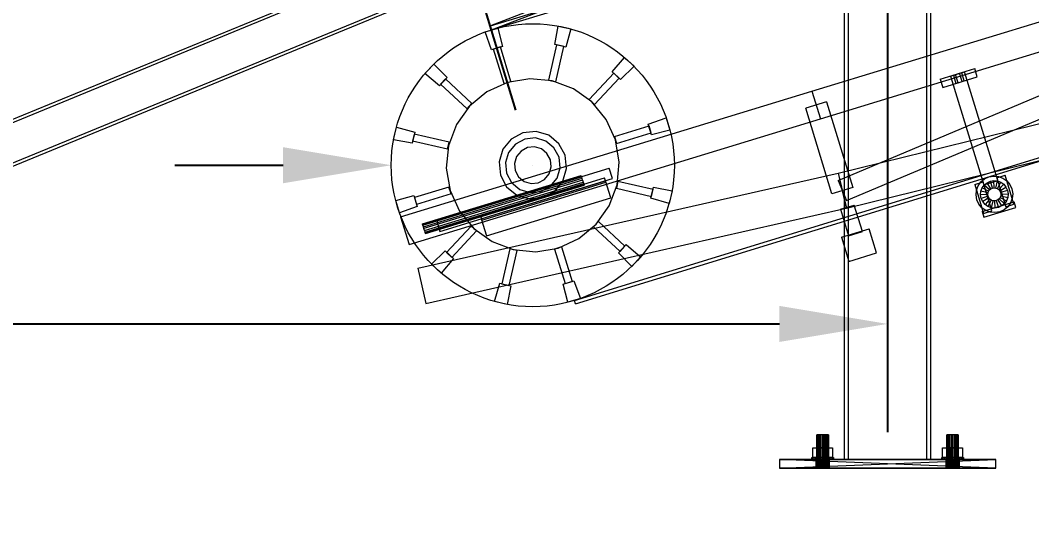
# Model space of a CAD drawing. Header units: millimetres. Extents: x -191664 to 191490, y -197311 to 10263.
# Drawn here: x 15567 to 16969, y -79 to 621 of the extents above; entities that cross this region are included whole.
import ezdxf

# ---------------------------------------------------------------- set-up
doc = ezdxf.new("R2010")
doc.units = ezdxf.units.MM
for name, color, linetype, lineweight in [('COTAS_ENVOLVENTE_P', 1, 'Continuous', 0), ('COTAS_O', 1, 'Continuous', 0), ('COTAS_P', 1, 'Continuous', 0), ('lateral_C02', 7, 'Continuous', 0), ('lateral_mezcladora', 7, 'Continuous', 0), ('TAMBORES_O', 3, 'Continuous', 0)]:
    doc.layers.add(name, color=color, linetype=linetype, lineweight=lineweight)
doc.dimstyles.new('PLANTA_100', dxfattribs={"dimtxt": 250, "dimasz": 150, "dimexe": 150, "dimexo": 80, "dimgap": 100, "dimtad": 1, "dimtih": 1, "dimtoh": 1, "dimdec": 1, "dimdsep": 46, "dimcen": 0.09, "dimclrd": 1, "dimclre": 1, "dimclrt": 1, "dimadec": 0, "dimazin": 0, "dimtfac": 1, "dimtdec": 4, "dimtofl": 0, "dimtmove": 0, "dimatfit": 3, "dimfxl": 1, "dimtolj": 1, "dimtzin": 0, "dimarcsym": 0})

# ---------------------------------------------------------------- blocks, each defined once
blk = doc.blocks.new('*D4')
at = {"layer": 'COTAS_ENVOLVENTE_P', "color": 1, "lineweight": -2, "transparency": 16777216}
for p, q in [((0, -80), (0, -3250)), ((58855.1, -80), (58855.1, -3250)), ((150, -3100), (58705.1, -3100))]:
    blk.add_line(p, q, dxfattribs=at)
at = {"layer": 'COTAS_ENVOLVENTE_P', "color": 1, "transparency": 16777216}
for points in [[(150, -3075), (150, -3125), (0, -3100)], [(58705.1, -3075), (58705.1, -3125), (58855.1, -3100)]]:
    blk.add_solid(points, dxfattribs=at)
at = {"layer": 'Defpoints', "color": 0, "transparency": 16777216}
for p in [(0, 0), (58855.1, 0), (58855.1, -3100)]:
    blk.add_point(p, dxfattribs=at)
blk = doc.blocks.new('*D7')
at = {"layer": 'COTAS_P', "color": 1, "lineweight": -2, "transparency": 16777216}
for p, q in [((25334.8, 3271.6), (25080.5, 4103.6)), ((16187.4, 1228.9), (24980.9, 3916.3)), ((16254.4, 496.5), (16000.1, 1328.5))]:
    blk.add_line(p, q, dxfattribs=at)
at = {"layer": 'COTAS_P', "color": 1, "transparency": 16777216}
for points in [[(24973.6, 3940.2), (24988.2, 3892.4), (25124.4, 3960.1)], [(16180.1, 1252.8), (16194.7, 1205), (16044, 1185.1)]]:
    blk.add_solid(points, dxfattribs=at)
at = {"layer": 'Defpoints', "color": 0, "transparency": 16777216}
for p in [(25124.4, 3960.1), (25358.2, 3195.1), (16277.8, 420)]:
    blk.add_point(p, dxfattribs=at)
blk = doc.blocks.new('*D15')
at = {"layer": 'COTAS_O', "color": 1, "lineweight": -2, "transparency": 16777216}
for p, q in [((10569.5, 1020), (10569.5, 50)), ((16769.5, 1020), (16769.5, 50)), ((10719.5, 200), (16619.5, 200))]:
    blk.add_line(p, q, dxfattribs=at)
at = {"layer": 'COTAS_O', "color": 1, "transparency": 16777216}
for points in [[(10719.5, 225), (10719.5, 175), (10569.5, 200)], [(16619.5, 225), (16619.5, 175), (16769.5, 200)]]:
    blk.add_solid(points, dxfattribs=at)
at = {"layer": 'Defpoints', "color": 0, "transparency": 16777216}
for p in [(10569.5, 1100), (16769.5, 1100), (16769.5, 200)]:
    blk.add_point(p, dxfattribs=at)
blk = doc.blocks.new('*D21')
at = {"layer": 'COTAS_P', "color": 1, "lineweight": -2, "transparency": 16777216}
for p, q in [((0, -80), (0, -2350)), ((58117.1, -80), (58117.1, -2350)), ((150, -2200), (57967.1, -2200))]:
    blk.add_line(p, q, dxfattribs=at)
at = {"layer": 'COTAS_P', "color": 1, "transparency": 16777216}
for points in [[(150, -2175), (150, -2225), (0, -2200)], [(57967.1, -2175), (57967.1, -2225), (58117.1, -2200)]]:
    blk.add_solid(points, dxfattribs=at)
at = {"layer": 'Defpoints', "color": 0, "transparency": 16777216}
for p in [(0, 0), (58117.1, 0), (58117.1, -2200)]:
    blk.add_point(p, dxfattribs=at)
blk = doc.blocks.new('*D24')
at = {"layer": 'COTAS_O', "color": 1, "lineweight": -2, "transparency": 16777216}
for p, q in [((15781.6, 420), (15931.6, 420)), ((16277.7, 420), (16277.9, 420)), ((16277.8, 419.9), (16277.8, 420.1))]:
    blk.add_line(p, q, dxfattribs=at)
at = {"layer": 'COTAS_O', "color": 1, "transparency": 16777216}
blk.add_solid([(15931.6, 445), (15931.6, 395), (16081.6, 420)], dxfattribs=at)
at = {"layer": 'Defpoints', "color": 0, "transparency": 16777216}
for p in [(16081.6, 420), (16474, 420)]:
    blk.add_point(p, dxfattribs=at)

msp = doc.modelspace()

# ---------------------------------------------------------------- linework, layer by layer
at = {"layer": 'lateral_C02', "color": 251, "true_color": 0x586d65}
for p, q in [((16335.43, 232.46), (25411.09, 3023.01)), ((16336.9, 227.69), (25412.56, 3018.23)), ((16336.9, 227.69), (16335.43, 232.46))]:
    msp.add_line(p, q, dxfattribs=at)
at = {"layer": 'lateral_C02', "color": 139, "true_color": 0x345e4e}
for p, q in [((17117.24, 958.24), (16219, 613.47)), ((16220.74, 607.73), (17118.98, 952.5)), ((16219, 613.47), (17137.24, 892.38)), ((17138.98, 886.64), (16220.74, 607.73)), ((16220.74, 607.73), (16219, 613.47))]:
    msp.add_line(p, q, dxfattribs=at)
at = {"layer": 'lateral_C02', "color": 139, "true_color": 0x354b57}
for p, q in [((16664.68, 522.56), (17812.29, 873.28)), ((16700.93, 398.67), (17812.3, 867.97)), ((16676.37, 484.31), (17823.98, 835.03)), ((16712.6, 371.03), (17823.97, 840.33)), ((16700.79, 409.12), (17867.68, 696.72)), ((16712.75, 360.57), (17879.65, 648.18)), ((16842.56, 539.28), (16890.38, 553.89)), ((16856.91, 543.66), (16876.04, 549.51)), ((16922.09, 398.81), (16876.04, 549.51)), ((16893.89, 542.42), (16890.38, 553.89)), ((16842.56, 539.28), (16846.07, 527.8)), ((16846.07, 527.8), (16893.89, 542.42)), ((16856.91, 543.66), (16902.96, 392.97)), ((16094.52, 348.31), (16664.68, 522.56)), ((16664.68, 522.56), (16676.37, 484.31)), ((16684.87, 507.82), (16656.18, 499.05)), ((16684.87, 507.82), (16721.11, 389.23)), ((16692.42, 380.46), (16656.18, 499.05)), ((16106.21, 310.06), (16676.37, 484.31)), ((16118.21, 277.06), (16701.24, 409.23)), ((16700.79, 409.12), (16712.75, 360.57)), ((16701.24, 409.23), (16712.3, 360.47)), ((16205.14, 349.7), (16377.28, 402.31)), ((16206.89, 343.97), (16379.03, 396.57)), ((16379.03, 396.57), (16377.28, 402.31)), ((16700.93, 398.67), (16712.6, 371.03)), ((16890.32, 393.29), (16901.79, 396.79)), ((16890.32, 393.29), (16902.59, 353.12)), ((16914.07, 356.63), (16901.79, 396.79)), ((16902.96, 392.97), (16922.09, 398.81)), ((16920.92, 402.64), (16932.4, 406.14)), ((16920.92, 402.64), (16933.2, 362.47)), ((16944.67, 365.98), (16932.4, 406.14)), ((16721.11, 389.23), (16692.42, 380.46)), ((16704.22, 358.97), (16723.35, 364.82)), ((16734.6, 327.98), (16723.35, 364.82)), ((16900.76, 355.7), (16944.75, 369.14)), ((16933.2, 362.47), (16944.67, 365.98)), ((16947.09, 361.49), (16944.75, 369.14)), ((16129.27, 228.3), (16712.3, 360.47)), ((16704.22, 358.97), (16715.48, 322.14)), ((16900.76, 355.7), (16903.1, 348.05)), ((16902.59, 353.12), (16914.07, 356.63)), ((16903.1, 348.05), (16947.09, 361.49)), ((16094.52, 348.31), (16106.21, 310.06)), ((16205.14, 349.7), (16206.89, 343.97)), ((16705.62, 320.17), (16743.88, 331.86)), ((16715.48, 322.14), (16734.6, 327.98)), ((16754.11, 298.39), (16743.88, 331.86)), ((16705.62, 320.17), (16715.85, 286.7)), ((16715.85, 286.7), (16754.11, 298.39)), ((16118.21, 277.06), (16129.27, 228.3))]:
    msp.add_line(p, q, dxfattribs=at)
at = {"layer": 'lateral_C02', "color": 8, "true_color": 0x697a83}
for p, q in [((16211.88, 604.81), (16229.09, 610.07)), ((16220.68, 580.13), (16211.88, 604.81)), ((16229.09, 610.07), (16235.59, 584.68)), ((16308.39, 587.22), (16313.11, 612.99)), ((16313.11, 612.99), (16330.64, 608.94)), ((16330.64, 608.94), (16323.58, 583.71)), ((16235.59, 584.68), (16220.68, 580.13)), ((16232.86, 584.04), (16223.3, 581.12)), ((16237.91, 533.3), (16223.3, 581.12)), ((16247.47, 536.22), (16232.86, 584.04)), ((16299.9, 538.05), (16311.15, 586.76)), ((16323.58, 583.71), (16308.39, 587.22)), ((16309.64, 535.8), (16320.9, 584.51)), ((16320.9, 584.51), (16311.15, 586.76)), ((16387.9, 549.5), (16404.87, 569.46)), ((16404.87, 569.46), (16418.03, 557.19)), ((16128.3, 547.1), (16140.58, 560.26)), ((16148.26, 530.13), (16128.3, 547.1)), ((16140.58, 560.26), (16158.9, 541.53)), ((16355.96, 511.16), (16390.06, 547.73)), ((16399.3, 538.87), (16387.9, 549.5)), ((16397.37, 540.91), (16390.06, 547.73)), ((16418.03, 557.19), (16399.3, 538.87)), ((16158.9, 541.53), (16148.26, 530.13)), ((16156.86, 539.61), (16150.04, 532.3)), ((16193.42, 505.51), (16156.86, 539.61)), ((16242.69, 534.76), (16214.19, 521.77)), ((16237.91, 533.3), (16247.47, 536.22)), ((16273.59, 539.93), (16242.69, 534.76)), ((16304.77, 536.92), (16273.59, 539.93)), ((16299.9, 538.05), (16309.64, 535.8)), ((16334.11, 525.95), (16304.77, 536.92)), ((16363.27, 504.34), (16397.37, 540.91)), ((16186.6, 498.19), (16150.04, 532.3)), ((16214.19, 521.77), (16190.01, 501.85)), ((16359.61, 507.75), (16334.11, 525.95)), ((16186.6, 498.19), (16193.42, 505.51)), ((16355.96, 511.16), (16363.27, 504.34)), ((16379.54, 483.58), (16359.61, 507.75)), ((16190.01, 501.85), (16171.82, 476.35)), ((16392.53, 455.07), (16379.54, 483.58)), ((16437.89, 477.09), (16462.57, 485.89)), ((16442.45, 462.18), (16437.89, 477.09)), ((16462.57, 485.89), (16467.83, 468.68)), ((16084.77, 455.34), (16088.82, 472.88)), ((16088.82, 472.88), (16114.05, 465.82)), ((16114.05, 465.82), (16110.55, 450.62)), ((16113.25, 463.13), (16111, 453.39)), ((16161.97, 451.88), (16113.25, 463.13)), ((16171.82, 476.35), (16160.84, 447.01)), ((16391.06, 459.85), (16438.88, 474.47)), ((16393.99, 450.29), (16441.8, 464.9)), ((16441.8, 464.9), (16438.88, 474.47)), ((16467.83, 468.68), (16442.45, 462.18)), ((16110.55, 450.62), (16084.77, 455.34)), ((16159.72, 442.14), (16111, 453.39)), ((16159.72, 442.14), (16161.97, 451.88)), ((16391.06, 459.85), (16393.99, 450.29)), ((16397.69, 424.17), (16392.53, 455.07)), ((16160.84, 447.01), (16157.84, 415.83)), ((16394.69, 392.99), (16397.69, 424.17)), ((16157.84, 415.83), (16163, 384.93)), ((16383.71, 363.65), (16394.69, 392.99)), ((16395.81, 397.86), (16393.56, 388.12)), ((16395.81, 397.86), (16444.53, 386.61)), ((16161.54, 389.71), (16113.73, 375.1)), ((16164.47, 380.15), (16116.65, 365.53)), ((16164.47, 380.15), (16161.54, 389.71)), ((16163, 384.93), (16175.99, 356.42)), ((16393.56, 388.12), (16442.28, 376.87)), ((16441.47, 374.18), (16444.98, 389.38)), ((16442.28, 376.87), (16444.53, 386.61)), ((16444.98, 389.38), (16470.75, 384.66)), ((16470.75, 384.66), (16466.71, 367.12)), ((16087.7, 371.32), (16113.08, 377.82)), ((16092.96, 354.11), (16087.7, 371.32)), ((16113.08, 377.82), (16117.64, 362.91)), ((16113.73, 375.1), (16116.65, 365.53)), ((16466.71, 367.12), (16441.47, 374.18)), ((16117.64, 362.91), (16092.96, 354.11)), ((16175.99, 356.42), (16195.92, 332.25)), ((16365.52, 338.15), (16383.71, 363.65)), ((16341.34, 318.23), (16365.52, 338.15)), ((16368.93, 341.81), (16362.11, 334.49)), ((16368.93, 341.81), (16405.49, 307.7)), ((16192.26, 335.66), (16158.15, 299.09)), ((16199.57, 328.84), (16165.47, 292.27)), ((16199.57, 328.84), (16192.26, 335.66)), ((16195.92, 332.25), (16221.42, 314.05)), ((16362.11, 334.49), (16398.67, 300.39)), ((16221.42, 314.05), (16250.76, 303.08)), ((16312.84, 305.24), (16341.34, 318.23)), ((16396.63, 298.47), (16407.27, 309.87)), ((16407.27, 309.87), (16427.23, 292.9)), ((16137.5, 282.81), (16156.23, 301.13)), ((16156.23, 301.13), (16167.63, 290.5)), ((16158.15, 299.09), (16165.47, 292.27)), ((16245.89, 304.2), (16234.63, 255.49)), ((16255.63, 301.95), (16244.38, 253.24)), ((16255.63, 301.95), (16245.89, 304.2)), ((16250.76, 303.08), (16281.94, 300.07)), ((16281.94, 300.07), (16312.84, 305.24)), ((16317.62, 306.7), (16308.05, 303.78)), ((16308.05, 303.78), (16322.67, 255.96)), ((16317.62, 306.7), (16332.23, 258.88)), ((16414.95, 279.74), (16396.63, 298.47)), ((16398.67, 300.39), (16405.49, 307.7)), ((16150.66, 270.54), (16137.5, 282.81)), ((16167.63, 290.5), (16150.66, 270.54)), ((16427.23, 292.9), (16414.95, 279.74)), ((16224.89, 231.06), (16231.95, 256.29)), ((16231.95, 256.29), (16247.14, 252.78)), ((16234.63, 255.49), (16244.38, 253.24)), ((16247.14, 252.78), (16242.42, 227.01)), ((16319.94, 255.32), (16334.85, 259.87)), ((16326.44, 229.93), (16319.94, 255.32)), ((16322.67, 255.96), (16332.23, 258.88)), ((16334.85, 259.87), (16343.65, 235.19)), ((16242.42, 227.01), (16224.89, 231.06)), ((16343.65, 235.19), (16326.44, 229.93))]:
    msp.add_line(p, q, dxfattribs=at)
at = {"layer": 'lateral_C02', "color": 9, "true_color": 0xbdc8cc}
for p, q in [((16863.6, 545.71), (16869.34, 547.46)), ((16869.34, 547.46), (16872.21, 548.34)), ((16872.85, 535.99), (16869.34, 547.46)), ((16875.72, 536.86), (16872.21, 548.34)), ((16860.73, 544.83), (16863.6, 545.71)), ((16860.73, 544.83), (16864.24, 533.36)), ((16867.11, 534.23), (16863.6, 545.71)), ((16867.11, 534.23), (16864.24, 533.36)), ((16867.11, 534.23), (16872.85, 535.99)), ((16872.85, 535.99), (16875.72, 536.86))]:
    msp.add_line(p, q, dxfattribs=at)
at = {"layer": 'lateral_C02', "color": 147, "true_color": 0x24748b}
for p, q in [((16264.03, 464.95), (16247.87, 456.27)), ((16282.27, 466.78), (16264.03, 464.95)), ((16299.83, 461.5), (16282.27, 466.78)), ((16247.87, 456.27), (16236.27, 442.07)), ((16314.03, 449.89), (16299.83, 461.5)), ((16322.71, 433.74), (16314.03, 449.89)), ((16236.27, 442.07), (16230.98, 424.51)), ((16230.98, 424.51), (16232.82, 406.26)), ((16324.55, 415.49), (16322.71, 433.74)), ((16319.26, 397.93), (16324.55, 415.49)), ((16232.82, 406.26), (16241.49, 390.11)), ((16307.66, 383.73), (16319.26, 397.93)), ((16241.49, 390.11), (16255.69, 378.5)), ((16291.5, 375.05), (16307.66, 383.73)), ((16255.69, 378.5), (16273.25, 373.22)), ((16273.25, 373.22), (16291.5, 375.05))]:
    msp.add_line(p, q, dxfattribs=at)
at = {"layer": 'lateral_C02', "color": 9, "true_color": 0xb8c2c5}
for p, q in [((16253.6, 449.32), (16244.21, 437.84)), ((16266.66, 456.34), (16253.6, 449.32)), ((16281.41, 457.82), (16266.66, 456.34)), ((16295.61, 453.55), (16281.41, 457.82)), ((16307.09, 444.17), (16295.61, 453.55)), ((16244.21, 437.84), (16239.94, 423.65)), ((16261.55, 439.68), (16255.25, 431.97)), ((16270.31, 444.39), (16261.55, 439.68)), ((16280.21, 445.38), (16270.31, 444.39)), ((16289.74, 442.51), (16280.21, 445.38)), ((16297.44, 436.22), (16289.74, 442.51)), ((16302.15, 427.45), (16297.44, 436.22)), ((16314.11, 431.11), (16307.09, 444.17)), ((16239.94, 423.65), (16241.42, 408.89)), ((16255.25, 431.97), (16252.38, 422.45)), ((16252.38, 422.45), (16253.38, 412.55)), ((16303.15, 417.55), (16302.15, 427.45)), ((16315.59, 416.35), (16314.11, 431.11)), ((16241.42, 408.89), (16248.44, 395.83)), ((16253.38, 412.55), (16258.09, 403.78)), ((16293.98, 400.32), (16300.28, 408.03)), ((16300.28, 408.03), (16303.15, 417.55)), ((16311.31, 402.16), (16315.59, 416.35)), ((16124.83, 338.76), (16344.79, 405.98)), ((16124.99, 338.25), (16344.95, 405.47)), ((16125.43, 336.8), (16345.39, 404.02)), ((16126.09, 334.62), (16346.05, 401.84)), ((16346.84, 399.28), (16126.88, 332.06)), ((16127.66, 329.5), (16347.62, 396.72)), ((16128.32, 327.33), (16348.28, 394.55)), ((16128.77, 325.88), (16348.73, 393.1)), ((16128.92, 325.37), (16348.88, 392.59)), ((16248.44, 395.83), (16259.92, 386.45)), ((16258.09, 403.78), (16265.79, 397.49)), ((16265.79, 397.49), (16275.32, 394.62)), ((16275.32, 394.62), (16285.22, 395.61)), ((16285.22, 395.61), (16293.98, 400.32)), ((16301.93, 390.68), (16311.31, 402.16)), ((16344.95, 405.47), (16344.79, 405.98)), ((16345.39, 404.02), (16344.95, 405.47)), ((16346.05, 401.84), (16345.39, 404.02)), ((16346.84, 399.28), (16346.05, 401.84)), ((16346.84, 399.28), (16347.62, 396.72)), ((16347.62, 396.72), (16348.28, 394.55)), ((16348.28, 394.55), (16348.73, 393.1)), ((16348.73, 393.1), (16348.88, 392.59)), ((16259.92, 386.45), (16274.12, 382.18)), ((16274.12, 382.18), (16288.87, 383.66)), ((16288.87, 383.66), (16301.93, 390.68)), ((16124.99, 338.25), (16124.83, 338.76)), ((16125.43, 336.8), (16124.99, 338.25)), ((16126.09, 334.62), (16125.43, 336.8)), ((16126.88, 332.06), (16126.09, 334.62)), ((16127.66, 329.5), (16126.88, 332.06)), ((16127.66, 329.5), (16128.32, 327.33)), ((16128.32, 327.33), (16128.77, 325.88)), ((16128.77, 325.88), (16128.92, 325.37))]:
    msp.add_line(p, q, dxfattribs=at)
at = {"layer": 'lateral_C02', "color": 43, "true_color": 0xd6b34e}
for p, q in [((16144.54, 342.69), (16383.63, 415.75)), ((16388.01, 401.41), (16383.63, 415.75)), ((16148.93, 328.34), (16388.01, 401.41)), ((16144.54, 342.69), (16148.93, 328.34))]:
    msp.add_line(p, q, dxfattribs=at)
at = {"layer": 'lateral_C02', "color": 145, "true_color": 0x3e8091}
for p, q in [((16206.31, 345.88), (16378.45, 398.49)), ((16385.75, 374.58), (16378.45, 398.49)), ((16213.61, 321.97), (16385.75, 374.58)), ((16206.31, 345.88), (16213.61, 321.97))]:
    msp.add_line(p, q, dxfattribs=at)
at = {"layer": 'lateral_C02', "color": 252, "true_color": 0x83939a}
for p, q in [((16895.07, 391.56), (16898.92, 396.96)), ((16898.92, 396.96), (16904.04, 401.17)), ((16904.04, 401.17), (16910.07, 403.92)), ((16910.07, 403.92), (16916.61, 405.02)), ((16916.61, 405.02), (16923.21, 404.38)), ((16923.21, 404.38), (16929.42, 402.06)), ((16929.42, 402.06), (16934.82, 398.21)), ((16934.82, 398.21), (16939.04, 393.09)), ((16939.04, 393.09), (16941.79, 387.06)), ((16892.11, 378.75), (16892.75, 385.35)), ((16893.2, 372.21), (16892.11, 378.75)), ((16892.75, 385.35), (16895.07, 391.56)), ((16941.79, 387.06), (16942.88, 380.52)), ((16942.88, 380.52), (16942.24, 373.92)), ((16895.95, 366.17), (16893.2, 372.21)), ((16900.17, 361.06), (16895.95, 366.17)), ((16939.92, 367.7), (16936.07, 362.31)), ((16942.24, 373.92), (16939.92, 367.7)), ((16905.57, 357.21), (16900.17, 361.06)), ((16911.78, 354.88), (16905.57, 357.21)), ((16918.38, 354.25), (16911.78, 354.88)), ((16924.92, 355.34), (16918.38, 354.25)), ((16930.95, 358.09), (16924.92, 355.34)), ((16936.07, 362.31), (16930.95, 358.09))]:
    msp.add_line(p, q, dxfattribs=at)
at = {"layer": 'lateral_C02', "color": 155, "true_color": 0x617580}
for p, q in [((16900.72, 388.55), (16903.6, 392.59)), ((16903.6, 392.59), (16907.43, 395.75)), ((16910.91, 385.77), (16903.6, 392.59)), ((16907.43, 395.75), (16911.94, 397.8)), ((16912.73, 387.26), (16907.43, 395.75)), ((16911.94, 397.8), (16916.83, 398.62)), ((16914.86, 388.24), (16911.94, 397.8)), ((16917.18, 388.63), (16916.83, 398.62)), ((16916.83, 398.62), (16921.77, 398.14)), ((16919.52, 388.4), (16921.77, 398.14)), ((16921.72, 387.58), (16926.42, 396.41)), ((16921.77, 398.14), (16926.42, 396.41)), ((16923.63, 386.21), (16930.45, 393.53)), ((16926.42, 396.41), (16930.45, 393.53)), ((16930.45, 393.53), (16933.61, 389.7)), ((16898.51, 378.97), (16898.98, 383.91)), ((16908.5, 379.32), (16898.51, 378.97)), ((16899.32, 374.08), (16898.51, 378.97)), ((16898.98, 383.91), (16900.72, 388.55)), ((16908.73, 381.66), (16898.98, 383.91)), ((16909.55, 383.86), (16900.72, 388.55)), ((16925.13, 384.4), (16933.61, 389.7)), ((16935.67, 385.19), (16926.1, 382.26)), ((16926.49, 379.95), (16936.48, 380.29)), ((16933.61, 389.7), (16935.67, 385.19)), ((16935.67, 385.19), (16936.48, 380.29)), ((16936.48, 380.29), (16936.01, 375.36)), ((16908.89, 377), (16899.32, 374.08)), ((16901.38, 369.57), (16899.32, 374.08)), ((16909.86, 374.86), (16901.38, 369.57)), ((16904.54, 365.74), (16901.38, 369.57)), ((16911.36, 373.05), (16904.54, 365.74)), ((16908.57, 362.86), (16904.54, 365.74)), ((16913.27, 371.69), (16908.57, 362.86)), ((16915.47, 370.86), (16913.22, 361.12)), ((16917.81, 370.64), (16918.16, 360.64)), ((16920.13, 371.02), (16923.05, 361.46)), ((16922.26, 372), (16927.56, 363.52)), ((16924.08, 373.49), (16931.39, 366.67)), ((16925.44, 375.41), (16934.27, 370.71)), ((16926.26, 377.61), (16936.01, 375.36)), ((16931.39, 366.67), (16927.56, 363.52)), ((16934.27, 370.71), (16931.39, 366.67)), ((16936.01, 375.36), (16934.27, 370.71)), ((16913.22, 361.12), (16908.57, 362.86)), ((16918.16, 360.64), (16913.22, 361.12)), ((16923.05, 361.46), (16918.16, 360.64)), ((16927.56, 363.52), (16923.05, 361.46))]:
    msp.add_line(p, q, dxfattribs=at)
at = {"layer": 'lateral_C02', "color": 9, "true_color": 0xbac6cb}
for p, q in [((16908.5, 379.32), (16908.73, 381.66)), ((16908.89, 377), (16908.5, 379.32)), ((16908.73, 381.66), (16909.55, 383.86)), ((16909.55, 383.86), (16910.91, 385.77)), ((16910.91, 385.77), (16912.73, 387.26)), ((16912.73, 387.26), (16914.86, 388.24)), ((16914.86, 388.24), (16917.18, 388.63)), ((16917.18, 388.63), (16919.52, 388.4)), ((16919.52, 388.4), (16921.72, 387.58)), ((16921.72, 387.58), (16923.63, 386.21)), ((16923.63, 386.21), (16925.13, 384.4)), ((16925.13, 384.4), (16926.1, 382.26)), ((16926.1, 382.26), (16926.49, 379.95)), ((16926.49, 379.95), (16926.26, 377.61)), ((16909.86, 374.86), (16908.89, 377)), ((16911.36, 373.05), (16909.86, 374.86)), ((16913.27, 371.69), (16911.36, 373.05)), ((16915.47, 370.86), (16913.27, 371.69)), ((16917.81, 370.64), (16915.47, 370.86)), ((16920.13, 371.02), (16917.81, 370.64)), ((16922.26, 372), (16920.13, 371.02)), ((16924.08, 373.49), (16922.26, 372)), ((16925.44, 375.41), (16924.08, 373.49)), ((16926.26, 377.61), (16925.44, 375.41))]:
    msp.add_line(p, q, dxfattribs=at)
at = {"layer": 'lateral_mezcladora', "color": 8, "true_color": 0x667b86}
for p, q in [((16709.53, 1100), (16709.53, 12)), ((16715.53, 12), (16715.53, 1100)), ((16823.53, 1100), (16823.53, 12)), ((16829.53, 12), (16829.53, 1100)), ((14691.45, 127.74), (16758.12, 977.74)), ((14692.97, 124.05), (16759.64, 974.05)), ((14712.75, 75.95), (16779.42, 925.95)), ((14714.27, 72.26), (16780.94, 922.26)), ((16709.53, 12), (16829.53, 12)), ((16709.53, 12), (16715.53, 12)), ((16823.53, 12), (16829.53, 12))]:
    msp.add_line(p, q, dxfattribs=at)
at = {"layer": 'lateral_mezcladora', "color": 9, "true_color": 0xaeb9be}
for p, q in [((16671.8, 46), (16671.53, 46)), ((16671.53, 0), (16671.53, 46)), ((16672.6, 46), (16671.8, 46)), ((16671.8, 0), (16671.8, 46)), ((16673.87, 46), (16672.6, 46)), ((16672.6, 0), (16672.6, 46)), ((16675.53, 46), (16673.87, 46)), ((16673.87, 0), (16673.87, 46)), ((16677.46, 46), (16675.53, 46)), ((16675.53, 0), (16675.53, 46)), ((16679.53, 46), (16677.46, 46)), ((16677.46, 0), (16677.46, 46)), ((16681.6, 46), (16679.53, 46)), ((16679.53, 0), (16679.53, 46)), ((16683.53, 46), (16681.6, 46)), ((16681.6, 0), (16681.6, 46)), ((16685.19, 46), (16683.53, 46)), ((16683.53, 0), (16683.53, 46)), ((16686.46, 46), (16685.19, 46)), ((16685.19, 0), (16685.19, 46)), ((16687.26, 46), (16686.46, 46)), ((16686.46, 0), (16686.46, 46)), ((16687.53, 46), (16687.26, 46)), ((16687.26, 0), (16687.26, 46)), ((16687.53, 46), (16687.53, 0)), ((16851.8, 46), (16851.53, 46)), ((16851.53, 0), (16851.53, 46)), ((16852.6, 46), (16851.8, 46)), ((16851.8, 0), (16851.8, 46)), ((16853.87, 46), (16852.6, 46)), ((16852.6, 0), (16852.6, 46)), ((16855.53, 46), (16853.87, 46)), ((16853.87, 0), (16853.87, 46)), ((16857.46, 46), (16855.53, 46)), ((16855.53, 0), (16855.53, 46)), ((16859.53, 46), (16857.46, 46)), ((16857.46, 0), (16857.46, 46)), ((16861.6, 46), (16859.53, 46)), ((16859.53, 0), (16859.53, 46)), ((16863.53, 46), (16861.6, 46)), ((16861.6, 0), (16861.6, 46)), ((16865.19, 46), (16863.53, 46)), ((16863.53, 0), (16863.53, 46)), ((16866.46, 46), (16865.19, 46)), ((16865.19, 0), (16865.19, 46)), ((16867.26, 46), (16866.46, 46)), ((16866.46, 0), (16866.46, 46)), ((16867.53, 46), (16867.26, 46)), ((16867.26, 0), (16867.26, 46)), ((16867.53, 46), (16867.53, 0)), ((16671.8, 0), (16671.53, 0)), ((16672.6, 0), (16671.8, 0)), ((16673.87, 0), (16672.6, 0)), ((16675.53, 0), (16673.87, 0)), ((16677.46, 0), (16675.53, 0)), ((16679.53, 0), (16677.46, 0)), ((16681.6, 0), (16679.53, 0)), ((16683.53, 0), (16681.6, 0)), ((16685.19, 0), (16683.53, 0)), ((16686.46, 0), (16685.19, 0)), ((16687.26, 0), (16686.46, 0)), ((16687.26, 0), (16687.53, 0)), ((16851.8, 0), (16851.53, 0)), ((16852.6, 0), (16851.8, 0)), ((16853.87, 0), (16852.6, 0)), ((16855.53, 0), (16853.87, 0)), ((16857.46, 0), (16855.53, 0)), ((16859.53, 0), (16857.46, 0)), ((16861.6, 0), (16859.53, 0)), ((16863.53, 0), (16861.6, 0)), ((16865.19, 0), (16863.53, 0)), ((16866.46, 0), (16865.19, 0)), ((16867.26, 0), (16866.46, 0)), ((16867.26, 0), (16867.53, 0))]:
    msp.add_line(p, q, dxfattribs=at)
at = {"layer": 'lateral_mezcladora', "color": 252, "true_color": 0x8ba19a}
for p, q in [((16664.53, 12), (16664.53, 15)), ((16664.53, 15), (16665.04, 15)), ((16664.53, 15), (16670.53, 15)), ((16665.04, 12), (16665.04, 15)), ((16665.04, 15), (16666.54, 15)), ((16665.04, 15), (16670.84, 15)), ((16665.68, 15), (16665.68, 28)), ((16665.68, 28), (16672.6, 28)), ((16665.68, 28), (16671.53, 28)), ((16672.6, 15), (16665.68, 15)), ((16671.53, 15), (16665.68, 15)), ((16666.54, 12), (16666.54, 15)), ((16666.54, 15), (16668.92, 15)), ((16666.54, 15), (16671.73, 15)), ((16668.92, 12), (16668.92, 15)), ((16668.92, 15), (16672.03, 15)), ((16668.92, 15), (16673.16, 15)), ((16670.84, 15), (16670.53, 15)), ((16670.53, 15), (16670.53, 12)), ((16671.73, 15), (16670.84, 15)), ((16670.84, 15), (16670.84, 12)), ((16675.53, 28), (16671.53, 28)), ((16671.53, 28), (16671.53, 15)), ((16671.53, 15), (16675.53, 15)), ((16673.16, 15), (16671.73, 15)), ((16671.73, 15), (16671.73, 12)), ((16672.03, 12), (16672.03, 15)), ((16672.03, 15), (16675.65, 15)), ((16672.03, 15), (16675.03, 15)), ((16672.6, 15), (16672.6, 28)), ((16672.6, 28), (16686.45, 28)), ((16672.6, 28), (16675.53, 28)), ((16686.45, 15), (16672.6, 15)), ((16675.53, 15), (16672.6, 15)), ((16675.03, 15), (16673.16, 15)), ((16673.16, 15), (16673.16, 12)), ((16677.2, 15), (16675.03, 15)), ((16675.03, 15), (16675.03, 12)), ((16683.53, 28), (16675.53, 28)), ((16675.53, 28), (16675.53, 15)), ((16675.53, 15), (16683.53, 15)), ((16675.65, 12), (16675.65, 15)), ((16675.65, 15), (16679.53, 15)), ((16675.65, 15), (16677.2, 15)), ((16679.53, 15), (16677.2, 15)), ((16677.2, 15), (16677.2, 12)), ((16679.53, 12), (16679.53, 15)), ((16679.53, 15), (16683.41, 15)), ((16681.86, 15), (16679.53, 15)), ((16684.03, 15), (16681.86, 15)), ((16681.86, 15), (16681.86, 12)), ((16683.41, 15), (16681.86, 15)), ((16683.41, 12), (16683.41, 15)), ((16683.41, 15), (16687.03, 15)), ((16687.53, 28), (16683.53, 28)), ((16683.53, 28), (16683.53, 15)), ((16686.45, 28), (16683.53, 28)), ((16683.53, 15), (16687.53, 15)), ((16683.53, 15), (16686.45, 15)), ((16685.89, 15), (16684.03, 15)), ((16684.03, 15), (16684.03, 12)), ((16687.03, 15), (16684.03, 15)), ((16687.32, 15), (16685.89, 15)), ((16685.89, 15), (16685.89, 12)), ((16690.14, 15), (16685.89, 15)), ((16686.45, 15), (16686.45, 28)), ((16686.45, 28), (16693.38, 28)), ((16693.38, 15), (16686.45, 15)), ((16687.03, 12), (16687.03, 15)), ((16687.03, 15), (16690.14, 15)), ((16688.22, 15), (16687.32, 15)), ((16687.32, 15), (16687.32, 12)), ((16692.52, 15), (16687.32, 15)), ((16687.53, 15), (16687.53, 28)), ((16687.53, 28), (16693.38, 28)), ((16693.38, 15), (16687.53, 15)), ((16688.53, 15), (16688.22, 15)), ((16688.22, 15), (16688.22, 12)), ((16694.02, 15), (16688.22, 15)), ((16688.53, 12), (16688.53, 15)), ((16688.53, 15), (16694.53, 15)), ((16690.14, 12), (16690.14, 15)), ((16690.14, 15), (16692.52, 15)), ((16692.52, 12), (16692.52, 15)), ((16692.52, 15), (16694.02, 15)), ((16693.38, 28), (16693.38, 15)), ((16694.02, 12), (16694.02, 15)), ((16694.02, 15), (16694.53, 15)), ((16694.53, 15), (16694.53, 12)), ((16844.53, 12), (16844.53, 15)), ((16844.53, 15), (16845.04, 15)), ((16844.53, 15), (16850.53, 15)), ((16845.04, 12), (16845.04, 15)), ((16845.04, 15), (16846.54, 15)), ((16845.04, 15), (16850.84, 15)), ((16845.68, 15), (16845.68, 28)), ((16845.68, 28), (16852.6, 28)), ((16845.68, 28), (16851.53, 28)), ((16852.6, 15), (16845.68, 15)), ((16851.53, 15), (16845.68, 15)), ((16846.54, 12), (16846.54, 15)), ((16846.54, 15), (16848.92, 15)), ((16846.54, 15), (16851.73, 15)), ((16848.92, 12), (16848.92, 15)), ((16848.92, 15), (16852.03, 15)), ((16848.92, 15), (16853.16, 15)), ((16850.84, 15), (16850.53, 15)), ((16850.53, 15), (16850.53, 12)), ((16851.73, 15), (16850.84, 15)), ((16850.84, 15), (16850.84, 12)), ((16855.53, 28), (16851.53, 28)), ((16851.53, 28), (16851.53, 15)), ((16851.53, 15), (16855.53, 15)), ((16853.16, 15), (16851.73, 15)), ((16851.73, 15), (16851.73, 12)), ((16852.03, 12), (16852.03, 15)), ((16852.03, 15), (16855.65, 15)), ((16852.03, 15), (16855.03, 15)), ((16852.6, 15), (16852.6, 28)), ((16852.6, 28), (16866.45, 28)), ((16852.6, 28), (16855.53, 28)), ((16866.45, 15), (16852.6, 15)), ((16855.53, 15), (16852.6, 15)), ((16855.03, 15), (16853.16, 15)), ((16853.16, 15), (16853.16, 12)), ((16857.2, 15), (16855.03, 15)), ((16855.03, 15), (16855.03, 12)), ((16863.53, 28), (16855.53, 28)), ((16855.53, 28), (16855.53, 15)), ((16855.53, 15), (16863.53, 15)), ((16855.65, 12), (16855.65, 15)), ((16855.65, 15), (16859.53, 15)), ((16855.65, 15), (16857.2, 15)), ((16859.53, 15), (16857.2, 15)), ((16857.2, 15), (16857.2, 12)), ((16859.53, 12), (16859.53, 15)), ((16859.53, 15), (16863.41, 15)), ((16861.86, 15), (16859.53, 15)), ((16864.03, 15), (16861.86, 15)), ((16861.86, 15), (16861.86, 12)), ((16863.41, 15), (16861.86, 15)), ((16863.41, 12), (16863.41, 15)), ((16863.41, 15), (16867.03, 15)), ((16867.53, 28), (16863.53, 28)), ((16863.53, 28), (16863.53, 15)), ((16866.45, 28), (16863.53, 28)), ((16863.53, 15), (16867.53, 15)), ((16863.53, 15), (16866.45, 15)), ((16865.89, 15), (16864.03, 15)), ((16864.03, 15), (16864.03, 12)), ((16867.03, 15), (16864.03, 15)), ((16867.32, 15), (16865.89, 15)), ((16865.89, 15), (16865.89, 12)), ((16870.14, 15), (16865.89, 15)), ((16866.45, 15), (16866.45, 28)), ((16866.45, 28), (16873.38, 28)), ((16873.38, 15), (16866.45, 15)), ((16867.03, 12), (16867.03, 15)), ((16867.03, 15), (16870.14, 15)), ((16868.22, 15), (16867.32, 15)), ((16867.32, 15), (16867.32, 12)), ((16872.52, 15), (16867.32, 15)), ((16867.53, 15), (16867.53, 28)), ((16867.53, 28), (16873.38, 28)), ((16873.38, 15), (16867.53, 15)), ((16868.53, 15), (16868.22, 15)), ((16868.22, 15), (16868.22, 12)), ((16874.02, 15), (16868.22, 15)), ((16868.53, 12), (16868.53, 15)), ((16868.53, 15), (16874.53, 15)), ((16870.14, 12), (16870.14, 15)), ((16870.14, 15), (16872.52, 15)), ((16872.52, 12), (16872.52, 15)), ((16872.52, 15), (16874.02, 15)), ((16873.38, 28), (16873.38, 15)), ((16874.02, 12), (16874.02, 15)), ((16874.02, 15), (16874.53, 15)), ((16874.53, 15), (16874.53, 12)), ((16665.04, 12), (16664.53, 12)), ((16670.53, 12), (16664.53, 12)), ((16666.54, 12), (16665.04, 12)), ((16670.84, 12), (16665.04, 12)), ((16668.92, 12), (16666.54, 12)), ((16671.73, 12), (16666.54, 12)), ((16672.03, 12), (16668.92, 12)), ((16673.16, 12), (16668.92, 12)), ((16670.53, 12), (16670.84, 12)), ((16670.84, 12), (16671.73, 12)), ((16671.73, 12), (16673.16, 12)), ((16675.65, 12), (16672.03, 12)), ((16675.03, 12), (16672.03, 12)), ((16673.16, 12), (16675.03, 12)), ((16675.03, 12), (16677.2, 12)), ((16679.53, 12), (16675.65, 12)), ((16677.2, 12), (16675.65, 12)), ((16677.2, 12), (16679.53, 12)), ((16683.41, 12), (16679.53, 12)), ((16679.53, 12), (16681.86, 12)), ((16681.86, 12), (16684.03, 12)), ((16681.86, 12), (16683.41, 12)), ((16687.03, 12), (16683.41, 12)), ((16684.03, 12), (16685.89, 12)), ((16684.03, 12), (16687.03, 12)), ((16685.89, 12), (16687.32, 12)), ((16685.89, 12), (16690.14, 12)), ((16690.14, 12), (16687.03, 12)), ((16687.32, 12), (16688.22, 12)), ((16687.32, 12), (16692.52, 12)), ((16688.22, 12), (16688.53, 12)), ((16688.22, 12), (16694.02, 12)), ((16694.53, 12), (16688.53, 12)), ((16692.52, 12), (16690.14, 12)), ((16694.02, 12), (16692.52, 12)), ((16694.53, 12), (16694.02, 12)), ((16845.04, 12), (16844.53, 12)), ((16850.53, 12), (16844.53, 12)), ((16846.54, 12), (16845.04, 12)), ((16850.84, 12), (16845.04, 12)), ((16848.92, 12), (16846.54, 12)), ((16851.73, 12), (16846.54, 12)), ((16852.03, 12), (16848.92, 12)), ((16853.16, 12), (16848.92, 12)), ((16850.53, 12), (16850.84, 12)), ((16850.84, 12), (16851.73, 12)), ((16851.73, 12), (16853.16, 12)), ((16855.65, 12), (16852.03, 12)), ((16855.03, 12), (16852.03, 12)), ((16853.16, 12), (16855.03, 12)), ((16855.03, 12), (16857.2, 12)), ((16859.53, 12), (16855.65, 12)), ((16857.2, 12), (16855.65, 12)), ((16857.2, 12), (16859.53, 12)), ((16863.41, 12), (16859.53, 12)), ((16859.53, 12), (16861.86, 12)), ((16861.86, 12), (16864.03, 12)), ((16861.86, 12), (16863.41, 12)), ((16867.03, 12), (16863.41, 12)), ((16864.03, 12), (16865.89, 12)), ((16864.03, 12), (16867.03, 12)), ((16865.89, 12), (16867.32, 12)), ((16865.89, 12), (16870.14, 12)), ((16870.14, 12), (16867.03, 12)), ((16867.32, 12), (16868.22, 12)), ((16867.32, 12), (16872.52, 12)), ((16868.22, 12), (16868.53, 12)), ((16868.22, 12), (16874.02, 12)), ((16874.53, 12), (16868.53, 12)), ((16872.52, 12), (16870.14, 12)), ((16874.02, 12), (16872.52, 12)), ((16874.53, 12), (16874.02, 12))]:
    msp.add_line(p, q, dxfattribs=at)
at = {"layer": 'lateral_mezcladora', "color": 252, "true_color": 0x82929a}
for p, q in [((16670.53, 12), (16619.53, 12)), ((16619.53, 12), (16670.7, 12)), ((16619.53, 12), (16671.21, 12)), ((16619.53, 12), (16672.05, 12)), ((16619.53, 12), (16673.16, 12)), ((16619.53, 12), (16674.53, 12)), ((16619.53, 12), (16676.08, 12)), ((16619.53, 12), (16677.77, 12)), ((16619.53, 12), (16679.53, 12)), ((16619.53, 12), (16681.28, 12)), ((16919.53, 12), (16619.53, 12)), ((16619.53, 12), (16682.97, 12)), ((16619.53, 12), (16684.53, 12)), ((16619.53, 12), (16685.89, 12)), ((16919.53, 0), (16619.53, 12)), ((16619.53, 12), (16619.53, 0)), ((16619.53, 0), (16919.53, 12)), ((16619.53, 0), (16670.53, 0)), ((16670.7, 0), (16619.53, 0)), ((16671.21, 0), (16619.53, 0)), ((16672.05, 0), (16619.53, 0)), ((16673.16, 0), (16619.53, 0)), ((16674.53, 0), (16619.53, 0)), ((16676.08, 0), (16619.53, 0)), ((16677.77, 0), (16619.53, 0)), ((16679.53, 0), (16619.53, 0)), ((16681.28, 0), (16619.53, 0)), ((16619.53, 0), (16919.53, 0)), ((16682.97, 0), (16619.53, 0)), ((16684.53, 0), (16619.53, 0)), ((16685.89, 0), (16619.53, 0)), ((16670.7, 12), (16670.53, 12)), ((16670.53, 0), (16670.7, 12)), ((16670.53, 0), (16670.53, 12)), ((16670.7, 0), (16670.53, 12)), ((16670.53, 0), (16670.7, 0)), ((16671.21, 12), (16670.7, 12)), ((16670.7, 0), (16671.21, 12)), ((16670.7, 0), (16670.7, 12)), ((16671.21, 0), (16670.7, 12)), ((16670.7, 0), (16671.21, 0)), ((16672.05, 12), (16671.21, 12)), ((16671.21, 0), (16672.05, 12)), ((16671.21, 0), (16671.21, 12)), ((16672.05, 0), (16671.21, 12)), ((16671.21, 0), (16672.05, 0)), ((16673.16, 12), (16672.05, 12)), ((16672.05, 12), (16685.89, 12)), ((16672.05, 0), (16673.16, 12)), ((16672.05, 0), (16672.05, 12)), ((16673.16, 0), (16672.05, 12)), ((16672.05, 0), (16673.16, 0)), ((16685.89, 0), (16672.05, 0)), ((16674.53, 12), (16673.16, 12)), ((16673.16, 12), (16685.89, 12)), ((16673.16, 12), (16859.53, 12)), ((16673.16, 12), (16861.28, 12)), ((16673.16, 12), (16862.97, 12)), ((16673.16, 12), (16864.53, 12)), ((16673.16, 12), (16865.89, 12)), ((16673.16, 0), (16674.53, 12)), ((16673.16, 0), (16673.16, 12)), ((16674.53, 0), (16673.16, 12)), ((16673.16, 0), (16674.53, 0)), ((16685.89, 0), (16673.16, 0)), ((16859.53, 0), (16673.16, 0)), ((16861.28, 0), (16673.16, 0)), ((16862.97, 0), (16673.16, 0)), ((16864.53, 0), (16673.16, 0)), ((16865.89, 0), (16673.16, 0)), ((16676.08, 12), (16674.53, 12)), ((16674.53, 12), (16865.89, 12)), ((16674.53, 0), (16676.08, 12)), ((16674.53, 0), (16674.53, 12)), ((16676.08, 0), (16674.53, 12)), ((16674.53, 0), (16676.08, 0)), ((16865.89, 0), (16674.53, 0)), ((16677.77, 12), (16676.08, 12)), ((16676.08, 12), (16865.89, 12)), ((16676.08, 0), (16677.77, 12)), ((16676.08, 0), (16676.08, 12)), ((16677.77, 0), (16676.08, 12)), ((16676.08, 0), (16677.77, 0)), ((16865.89, 0), (16676.08, 0)), ((16679.53, 12), (16677.77, 12)), ((16677.77, 12), (16919.53, 12)), ((16677.77, 12), (16865.89, 12)), ((16677.77, 0), (16679.53, 12)), ((16677.77, 0), (16677.77, 12)), ((16679.53, 0), (16677.77, 12)), ((16677.77, 0), (16679.53, 0)), ((16919.53, 0), (16677.77, 0)), ((16865.89, 0), (16677.77, 0)), ((16679.53, 12), (16681.28, 12)), ((16850.53, 12), (16679.53, 12)), ((16850.7, 12), (16679.53, 12)), ((16851.21, 12), (16679.53, 12)), ((16679.53, 12), (16919.53, 12)), ((16852.05, 12), (16679.53, 12)), ((16853.16, 12), (16679.53, 12)), ((16854.53, 12), (16679.53, 12)), ((16856.08, 12), (16679.53, 12)), ((16857.77, 12), (16679.53, 12)), ((16859.53, 12), (16679.53, 12)), ((16679.53, 12), (16865.89, 12)), ((16679.53, 0), (16681.28, 12)), ((16679.53, 0), (16679.53, 12)), ((16681.28, 0), (16679.53, 12)), ((16681.28, 0), (16679.53, 0)), ((16679.53, 0), (16850.53, 0)), ((16679.53, 0), (16850.7, 0)), ((16679.53, 0), (16851.21, 0)), ((16919.53, 0), (16679.53, 0)), ((16679.53, 0), (16852.05, 0)), ((16679.53, 0), (16853.16, 0)), ((16679.53, 0), (16854.53, 0)), ((16679.53, 0), (16856.08, 0)), ((16679.53, 0), (16857.77, 0)), ((16679.53, 0), (16859.53, 0)), ((16865.89, 0), (16679.53, 0)), ((16681.28, 12), (16682.97, 12)), ((16850.53, 12), (16681.28, 12)), ((16850.7, 12), (16681.28, 12)), ((16681.28, 0), (16682.97, 12)), ((16681.28, 0), (16681.28, 12)), ((16682.97, 0), (16681.28, 12)), ((16682.97, 0), (16681.28, 0)), ((16681.28, 0), (16850.53, 0)), ((16681.28, 0), (16850.7, 0)), ((16682.97, 12), (16684.53, 12)), ((16850.53, 12), (16682.97, 12)), ((16850.7, 12), (16682.97, 12)), ((16682.97, 0), (16684.53, 12)), ((16682.97, 0), (16682.97, 12)), ((16684.53, 0), (16682.97, 12)), ((16684.53, 0), (16682.97, 0)), ((16682.97, 0), (16850.53, 0)), ((16682.97, 0), (16850.7, 0)), ((16684.53, 12), (16685.89, 12)), ((16850.53, 12), (16684.53, 12)), ((16850.7, 12), (16684.53, 12)), ((16919.53, 12), (16684.53, 12)), ((16684.53, 12), (16859.53, 12)), ((16684.53, 0), (16685.89, 12)), ((16684.53, 0), (16684.53, 12)), ((16685.89, 0), (16684.53, 12)), ((16685.89, 0), (16684.53, 0)), ((16684.53, 0), (16850.53, 0)), ((16684.53, 0), (16850.7, 0)), ((16684.53, 0), (16919.53, 0)), ((16859.53, 0), (16684.53, 0)), ((16685.89, 12), (16687.01, 12)), ((16850.53, 12), (16685.89, 12)), ((16850.7, 12), (16685.89, 12)), ((16685.89, 12), (16859.53, 12)), ((16685.89, 0), (16687.01, 12)), ((16685.89, 0), (16685.89, 12)), ((16687.01, 0), (16685.89, 12)), ((16687.01, 0), (16685.89, 0)), ((16685.89, 0), (16850.53, 0)), ((16685.89, 0), (16850.7, 0)), ((16859.53, 0), (16685.89, 0)), ((16687.01, 12), (16687.84, 12)), ((16850.53, 12), (16687.01, 12)), ((16850.7, 12), (16687.01, 12)), ((16687.01, 12), (16859.53, 12)), ((16687.01, 0), (16687.84, 12)), ((16687.01, 0), (16687.01, 12)), ((16687.84, 0), (16687.01, 12)), ((16687.84, 0), (16687.01, 0)), ((16687.01, 0), (16850.53, 0)), ((16687.01, 0), (16850.7, 0)), ((16859.53, 0), (16687.01, 0)), ((16687.84, 12), (16688.36, 12)), ((16850.53, 12), (16687.84, 12)), ((16850.7, 12), (16687.84, 12)), ((16687.84, 12), (16859.53, 12)), ((16687.84, 0), (16688.36, 12)), ((16687.84, 0), (16687.84, 12)), ((16688.36, 0), (16687.84, 12)), ((16688.36, 0), (16687.84, 0)), ((16687.84, 0), (16850.53, 0)), ((16687.84, 0), (16850.7, 0)), ((16859.53, 0), (16687.84, 0)), ((16688.36, 12), (16688.53, 12)), ((16850.53, 12), (16688.36, 12)), ((16850.7, 12), (16688.36, 12)), ((16688.36, 12), (16859.53, 12)), ((16688.36, 0), (16688.53, 12)), ((16688.36, 0), (16688.36, 12)), ((16688.53, 0), (16688.36, 12)), ((16688.53, 0), (16688.36, 0)), ((16688.36, 0), (16850.53, 0)), ((16688.36, 0), (16850.7, 0)), ((16859.53, 0), (16688.36, 0)), ((16688.53, 12), (16850.53, 12)), ((16850.7, 12), (16688.53, 12)), ((16688.53, 12), (16851.21, 12)), ((16688.53, 12), (16852.05, 12)), ((16688.53, 12), (16853.16, 12)), ((16688.53, 12), (16854.53, 12)), ((16688.53, 12), (16856.08, 12)), ((16688.53, 12), (16857.77, 12)), ((16688.53, 12), (16859.53, 12)), ((16688.53, 12), (16688.53, 0)), ((16850.53, 0), (16688.53, 0)), ((16688.53, 0), (16850.7, 0)), ((16851.21, 0), (16688.53, 0)), ((16852.05, 0), (16688.53, 0)), ((16853.16, 0), (16688.53, 0)), ((16854.53, 0), (16688.53, 0)), ((16856.08, 0), (16688.53, 0)), ((16857.77, 0), (16688.53, 0)), ((16859.53, 0), (16688.53, 0)), ((16850.53, 12), (16850.7, 12)), ((16850.53, 0), (16850.7, 12)), ((16850.53, 0), (16850.53, 12)), ((16850.7, 0), (16850.53, 12)), ((16850.7, 0), (16850.53, 0)), ((16851.21, 12), (16850.7, 12)), ((16850.7, 0), (16851.21, 12)), ((16850.7, 0), (16850.7, 12)), ((16851.21, 0), (16850.7, 12)), ((16850.7, 0), (16851.21, 0)), ((16852.05, 12), (16851.21, 12)), ((16851.21, 0), (16852.05, 12)), ((16851.21, 0), (16851.21, 12)), ((16852.05, 0), (16851.21, 12)), ((16851.21, 0), (16852.05, 0)), ((16853.16, 12), (16852.05, 12)), ((16852.05, 0), (16853.16, 12)), ((16852.05, 0), (16852.05, 12)), ((16853.16, 0), (16852.05, 12)), ((16852.05, 0), (16853.16, 0)), ((16854.53, 12), (16853.16, 12)), ((16853.16, 0), (16854.53, 12)), ((16853.16, 0), (16853.16, 12)), ((16854.53, 0), (16853.16, 12)), ((16853.16, 0), (16854.53, 0)), ((16856.08, 12), (16854.53, 12)), ((16854.53, 12), (16919.53, 12)), ((16854.53, 0), (16856.08, 12)), ((16854.53, 0), (16854.53, 12)), ((16856.08, 0), (16854.53, 12)), ((16854.53, 0), (16856.08, 0)), ((16919.53, 0), (16854.53, 0)), ((16857.77, 12), (16856.08, 12)), ((16856.08, 12), (16919.53, 12)), ((16856.08, 0), (16857.77, 12)), ((16856.08, 0), (16856.08, 12)), ((16857.77, 0), (16856.08, 12)), ((16856.08, 0), (16857.77, 0)), ((16919.53, 0), (16856.08, 0)), ((16859.53, 12), (16857.77, 12)), ((16857.77, 12), (16919.53, 12)), ((16857.77, 0), (16859.53, 12)), ((16857.77, 0), (16857.77, 12)), ((16859.53, 0), (16857.77, 12)), ((16857.77, 0), (16859.53, 0)), ((16919.53, 0), (16857.77, 0)), ((16919.53, 12), (16859.53, 12)), ((16861.28, 12), (16859.53, 12)), ((16859.53, 12), (16865.89, 12)), ((16859.53, 12), (16867.01, 12)), ((16859.53, 12), (16867.84, 12)), ((16859.53, 12), (16868.36, 12)), ((16859.53, 12), (16868.53, 12)), ((16859.53, 0), (16861.28, 12)), ((16859.53, 0), (16859.53, 12)), ((16861.28, 0), (16859.53, 12)), ((16859.53, 0), (16919.53, 0)), ((16859.53, 0), (16861.28, 0)), ((16865.89, 0), (16859.53, 0)), ((16867.01, 0), (16859.53, 0)), ((16867.84, 0), (16859.53, 0)), ((16868.36, 0), (16859.53, 0)), ((16868.53, 0), (16859.53, 0)), ((16919.53, 12), (16861.28, 12)), ((16862.97, 12), (16861.28, 12)), ((16861.28, 12), (16868.53, 12)), ((16861.28, 0), (16862.97, 12)), ((16861.28, 0), (16861.28, 12)), ((16862.97, 0), (16861.28, 12)), ((16861.28, 0), (16919.53, 0)), ((16861.28, 0), (16862.97, 0)), ((16868.53, 0), (16861.28, 0)), ((16919.53, 12), (16862.97, 12)), ((16864.53, 12), (16862.97, 12)), ((16868.53, 12), (16862.97, 12)), ((16862.97, 0), (16864.53, 12)), ((16862.97, 0), (16862.97, 12)), ((16864.53, 0), (16862.97, 12)), ((16862.97, 0), (16919.53, 0)), ((16862.97, 0), (16864.53, 0)), ((16862.97, 0), (16868.53, 0)), ((16919.53, 12), (16864.53, 12)), ((16865.89, 12), (16864.53, 12)), ((16868.53, 12), (16864.53, 12)), ((16864.53, 0), (16865.89, 12)), ((16864.53, 0), (16864.53, 12)), ((16865.89, 0), (16864.53, 12)), ((16864.53, 0), (16919.53, 0)), ((16864.53, 0), (16865.89, 0)), ((16864.53, 0), (16868.53, 0)), ((16919.53, 12), (16865.89, 12)), ((16867.01, 12), (16865.89, 12)), ((16868.53, 12), (16865.89, 12)), ((16865.89, 0), (16867.01, 12)), ((16865.89, 0), (16865.89, 12)), ((16867.01, 0), (16865.89, 12)), ((16865.89, 0), (16919.53, 0)), ((16865.89, 0), (16867.01, 0)), ((16865.89, 0), (16868.53, 0)), ((16919.53, 12), (16867.01, 12)), ((16867.84, 12), (16867.01, 12)), ((16868.53, 12), (16867.01, 12)), ((16867.01, 0), (16867.84, 12)), ((16867.01, 0), (16867.01, 12)), ((16867.84, 0), (16867.01, 12)), ((16867.01, 0), (16919.53, 0)), ((16867.01, 0), (16867.84, 0)), ((16867.01, 0), (16868.53, 0)), ((16919.53, 12), (16867.84, 12)), ((16868.36, 12), (16867.84, 12)), ((16867.84, 0), (16868.36, 12)), ((16867.84, 0), (16867.84, 12)), ((16868.36, 0), (16867.84, 12)), ((16867.84, 0), (16919.53, 0)), ((16867.84, 0), (16868.36, 0)), ((16919.53, 12), (16868.36, 12)), ((16868.53, 12), (16868.36, 12)), ((16868.36, 0), (16868.53, 12)), ((16868.36, 0), (16868.36, 12)), ((16868.53, 0), (16868.36, 12)), ((16868.36, 0), (16919.53, 0)), ((16868.36, 0), (16868.53, 0)), ((16919.53, 12), (16868.53, 12)), ((16868.53, 12), (16868.53, 0)), ((16868.53, 0), (16919.53, 0)), ((16919.53, 0), (16919.53, 12))]:
    msp.add_line(p, q, dxfattribs=at)
at = {"layer": 'TAMBORES_O'}
msp.add_circle((16277.76, 420), 196.2, dxfattribs=at)

# ---------------------------------------------------------------- dimensions: what is measured, and where the dimension line sits
at = {"layer": 'COTAS_ENVOLVENTE_P'}
dim = msp.add_aligned_dim(p1=(0, 0), p2=(58855.12, 0), distance=-3100, text='<> P', dimstyle='PLANTA_100', dxfattribs=at)
dim.commit()
dim.dimension.update_dxf_attribs({"geometry": '*D4', "text_midpoint": (29427.56, -3100)})
at = {"layer": 'COTAS_O'}
dim = msp.add_aligned_dim(p1=(10569.53, 1100), p2=(16769.53, 1100), distance=-900, text='<> O', dimstyle='PLANTA_100', dxfattribs=at)
dim.commit()
dim.dimension.update_dxf_attribs({"geometry": '*D15', "text_midpoint": (13669.53, 200)})
dim = msp.add_diameter_dim_2p(p1=(16473.96, 420), p2=(16081.56, 420), text='<> O', dimstyle='PLANTA_100', dxfattribs=at)
dim.commit()
dim.dimension.update_dxf_attribs({"geometry": '*D24', "text_midpoint": (15781.56, 420)})
at = {"layer": 'COTAS_P'}
for p1, p2, distance, picture, middle in [((16277.76, 420), (25358.19, 3195.06), 800, '*D7', (20584.16, 2572.6)), ((0, 0), (58117.12, 0), -2200, '*D21', (29058.56, -2200))]:
    dim = msp.add_aligned_dim(p1=p1, p2=p2, distance=distance, text='<> P', dimstyle='PLANTA_100', dxfattribs=at)
    dim.commit()
    dim.dimension.update_dxf_attribs({"geometry": picture, "text_midpoint": middle})

doc.saveas('drawing.dxf')
